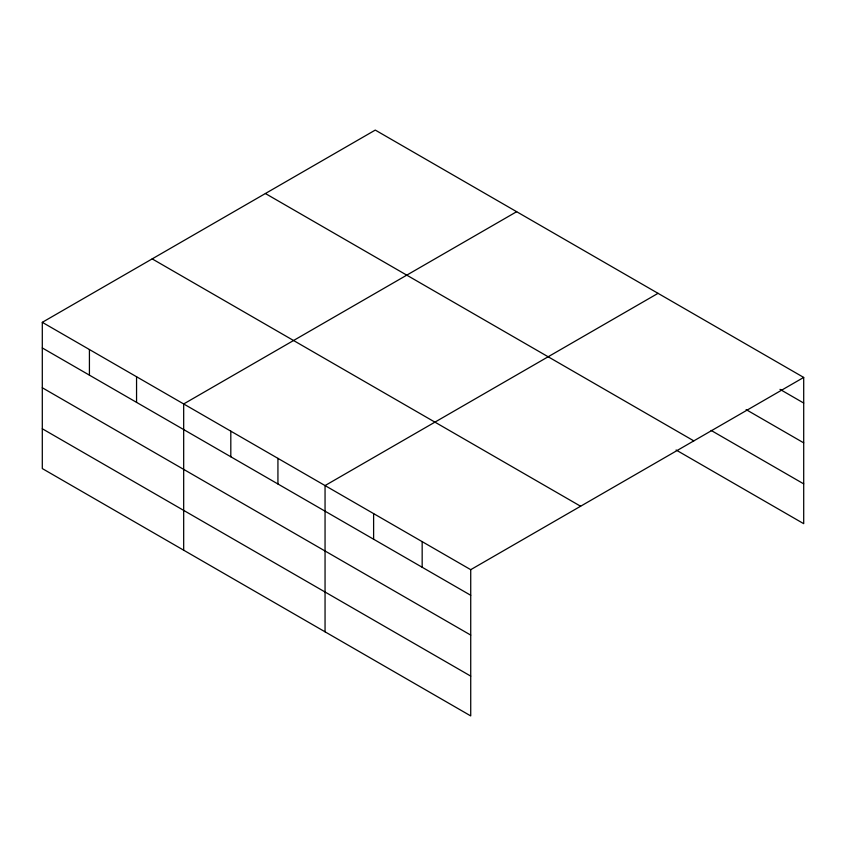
<?xml version="1.0" encoding="UTF-8"?>
<svg xmlns="http://www.w3.org/2000/svg" width="846" height="846" viewBox="0 0 846 846"><rect width="100%" height="100%" fill="white"/><g stroke="black" fill="none" stroke-linecap="round" stroke-linejoin="round"><path stroke-width="1.27" d="M42.3 322.326L470.725 569.675L470.725 715.917L42.3 468.568L42.3 322.326L375.275 130.083L803.7 377.432L803.7 523.674L676.102 450.009M516.663 211.701L183.677 403.954L183.677 550.196M658.04 293.329L325.054 485.572L325.054 631.825M470.725 569.675L803.7 377.432M779.991 389.35L803.7 403.045M746.109 409.601L803.7 442.849M711.105 430.413L803.7 483.87M265.401 193.523L693.815 440.872M152.185 258.887L580.599 506.236M42.3 347.949L470.725 595.288M42.3 387.754L470.725 635.092M42.3 428.763L470.725 676.113M422.165 541.641L422.165 567.254M373.615 513.607L373.615 539.23M277.932 458.363L277.932 483.986M230.81 431.153L230.81 456.777M136.555 376.745L136.555 402.358M89.422 349.535L89.422 375.148"/></g></svg>
